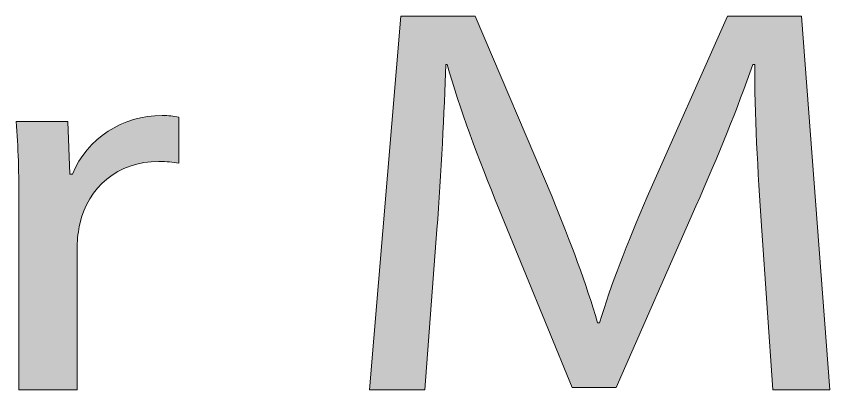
# Model space of a CAD drawing. Extents: x 589 to 1430, y -1477 to -475.
# Drawn here: x 1114 to 1184.3, y -1476.5 to -1444.2 of the extents above; entities that cross this region are included whole.
import ezdxf

# ---------------------------------------------------------------- set-up
doc = ezdxf.new("R2010")
doc.units = 0
doc.header["$MEASUREMENT"] = 0
doc.layers.add('katman 1', color=7, linetype='Continuous')

# ---------------------------------------------------------------- blocks, each defined once
blk = doc.blocks.new('block 2')
at = {"layer": 'katman 1', "true_color": 0xffffff}
h = blk.add_hatch(color=7, dxfattribs=at)
h.dxf.hatch_style = 2
edge = h.paths.add_edge_path()
edge.add_spline(control_points=[(1178.444, -1462.314), (1178.154, -1457.817), (1177.808, -1452.412), (1177.866, -1448.393), (1177.866, -1448.393), (1177.692, -1448.393), (1177.692, -1448.393), (1176.362, -1452.173), (1174.742, -1456.191), (1172.776, -1460.639), (1172.776, -1460.639), (1165.893, -1476.282), (1165.893, -1476.282), (1165.893, -1476.282), (1162.076, -1476.282), (1162.076, -1476.282), (1162.076, -1476.282), (1155.772, -1460.927), (1155.772, -1460.927), (1153.922, -1456.383), (1152.36, -1452.221), (1151.261, -1448.393), (1151.261, -1448.393), (1151.145, -1448.393), (1151.145, -1448.393), (1151.03, -1452.412), (1150.741, -1457.817), (1150.393, -1462.648), (1150.393, -1462.648), (1149.352, -1476.473), (1149.352, -1476.473), (1149.352, -1476.473), (1144.552, -1476.473), (1144.552, -1476.473), (1144.552, -1476.473), (1147.27, -1444.233), (1147.27, -1444.233), (1147.27, -1444.233), (1153.69, -1444.233), (1153.69, -1444.233), (1153.69, -1444.233), (1160.341, -1459.826), (1160.341, -1459.826), (1161.961, -1463.797), (1163.291, -1467.337), (1164.274, -1470.685), (1164.274, -1470.685), (1164.447, -1470.685), (1164.447, -1470.685), (1165.431, -1467.433), (1166.819, -1463.893), (1168.554, -1459.826), (1168.554, -1459.826), (1175.494, -1444.233), (1175.494, -1444.233), (1175.494, -1444.233), (1181.914, -1444.233), (1181.914, -1444.233), (1181.914, -1444.233), (1184.343, -1476.473), (1184.343, -1476.473), (1184.343, -1476.473), (1179.427, -1476.473), (1179.427, -1476.473), (1179.427, -1476.473), (1178.444, -1462.314), (1178.444, -1462.314)], knot_values=[0, 0, 0, 0, 1, 1, 1, 2, 2, 2, 3, 3, 3, 4, 4, 4, 5, 5, 5, 6, 6, 6, 7, 7, 7, 8, 8, 8, 9, 9, 9, 10, 10, 10, 11, 11, 11, 12, 12, 12, 13, 13, 13, 14, 14, 14, 15, 15, 15, 16, 16, 16, 17, 17, 17, 18, 18, 18, 19, 19, 19, 20, 20, 20, 21, 21, 21, 22, 22, 22, 22], degree=3, periodic=1)
h = blk.add_hatch(color=7, dxfattribs=at)
h.dxf.hatch_style = 2
edge = h.paths.add_edge_path()
edge.add_spline(control_points=[(1114.253, -1460.544), (1114.253, -1457.817), (1114.195, -1455.473), (1114.022, -1453.322), (1114.022, -1453.322), (1118.475, -1453.322), (1118.475, -1453.322), (1118.475, -1453.322), (1118.649, -1457.865), (1118.649, -1457.865), (1118.649, -1457.865), (1118.88, -1457.865), (1118.88, -1457.865), (1120.152, -1454.755), (1123.218, -1452.795), (1126.63, -1452.795), (1127.209, -1452.795), (1127.614, -1452.843), (1128.077, -1452.939), (1128.077, -1452.939), (1128.077, -1456.908), (1128.077, -1456.908), (1127.555, -1456.813), (1127.035, -1456.765), (1126.341, -1456.765), (1122.755, -1456.765), (1120.211, -1459.013), (1119.516, -1462.17), (1119.401, -1462.745), (1119.285, -1463.414), (1119.285, -1464.132), (1119.285, -1464.132), (1119.285, -1476.473), (1119.285, -1476.473), (1119.285, -1476.473), (1114.253, -1476.473), (1114.253, -1476.473), (1114.253, -1476.473), (1114.253, -1460.544), (1114.253, -1460.544)], knot_values=[0, 0, 0, 0, 1, 1, 1, 2, 2, 2, 3, 3, 3, 4, 4, 4, 5, 5, 5, 6, 6, 6, 7, 7, 7, 8, 8, 8, 9, 9, 9, 10, 10, 10, 11, 11, 11, 12, 12, 12, 13, 13, 13, 13], degree=3, periodic=1)
at = {"layer": 'katman 1', "lineweight": 0}
for points, knots in [([(1178.444, -1462.314), (1178.154, -1457.817), (1177.808, -1452.412), (1177.866, -1448.393), (1177.866, -1448.393), (1177.692, -1448.393), (1177.692, -1448.393), (1176.362, -1452.173), (1174.742, -1456.191), (1172.776, -1460.639), (1172.776, -1460.639), (1165.893, -1476.282), (1165.893, -1476.282), (1165.893, -1476.282), (1162.076, -1476.282), (1162.076, -1476.282), (1162.076, -1476.282), (1155.772, -1460.927), (1155.772, -1460.927), (1153.922, -1456.383), (1152.36, -1452.221), (1151.261, -1448.393), (1151.261, -1448.393), (1151.145, -1448.393), (1151.145, -1448.393), (1151.03, -1452.412), (1150.741, -1457.817), (1150.393, -1462.648), (1150.393, -1462.648), (1149.352, -1476.473), (1149.352, -1476.473), (1149.352, -1476.473), (1144.552, -1476.473), (1144.552, -1476.473), (1144.552, -1476.473), (1147.27, -1444.233), (1147.27, -1444.233), (1147.27, -1444.233), (1153.69, -1444.233), (1153.69, -1444.233), (1153.69, -1444.233), (1160.341, -1459.826), (1160.341, -1459.826), (1161.961, -1463.797), (1163.291, -1467.337), (1164.274, -1470.685), (1164.274, -1470.685), (1164.447, -1470.685), (1164.447, -1470.685), (1165.431, -1467.433), (1166.819, -1463.893), (1168.554, -1459.826), (1168.554, -1459.826), (1175.494, -1444.233), (1175.494, -1444.233), (1175.494, -1444.233), (1181.914, -1444.233), (1181.914, -1444.233), (1181.914, -1444.233), (1184.343, -1476.473), (1184.343, -1476.473), (1184.343, -1476.473), (1179.427, -1476.473), (1179.427, -1476.473), (1179.427, -1476.473), (1178.444, -1462.314), (1178.444, -1462.314)], [0, 0, 0, 0, 1, 1, 1, 2, 2, 2, 3, 3, 3, 4, 4, 4, 5, 5, 5, 6, 6, 6, 7, 7, 7, 8, 8, 8, 9, 9, 9, 10, 10, 10, 11, 11, 11, 12, 12, 12, 13, 13, 13, 14, 14, 14, 15, 15, 15, 16, 16, 16, 17, 17, 17, 18, 18, 18, 19, 19, 19, 20, 20, 20, 21, 21, 21, 22, 22, 22, 22]), ([(1114.253, -1460.544), (1114.253, -1457.817), (1114.195, -1455.473), (1114.022, -1453.322), (1114.022, -1453.322), (1118.475, -1453.322), (1118.475, -1453.322), (1118.475, -1453.322), (1118.649, -1457.865), (1118.649, -1457.865), (1118.649, -1457.865), (1118.88, -1457.865), (1118.88, -1457.865), (1120.152, -1454.755), (1123.218, -1452.795), (1126.63, -1452.795), (1127.209, -1452.795), (1127.614, -1452.843), (1128.077, -1452.939), (1128.077, -1452.939), (1128.077, -1456.908), (1128.077, -1456.908), (1127.555, -1456.813), (1127.035, -1456.765), (1126.341, -1456.765), (1122.755, -1456.765), (1120.211, -1459.013), (1119.516, -1462.17), (1119.401, -1462.745), (1119.285, -1463.414), (1119.285, -1464.132), (1119.285, -1464.132), (1119.285, -1476.473), (1119.285, -1476.473), (1119.285, -1476.473), (1114.253, -1476.473), (1114.253, -1476.473), (1114.253, -1476.473), (1114.253, -1460.544), (1114.253, -1460.544)], [0, 0, 0, 0, 1, 1, 1, 2, 2, 2, 3, 3, 3, 4, 4, 4, 5, 5, 5, 6, 6, 6, 7, 7, 7, 8, 8, 8, 9, 9, 9, 10, 10, 10, 11, 11, 11, 12, 12, 12, 13, 13, 13, 13])]:
    blk.add_open_spline(points, degree=3, knots=knots, dxfattribs=at)

msp = doc.modelspace()

# ---------------------------------------------------------------- block references
at = {"layer": 'katman 1'}
msp.add_blockref('block 2', (0, 0), dxfattribs=at)

doc.saveas('drawing.dxf')
